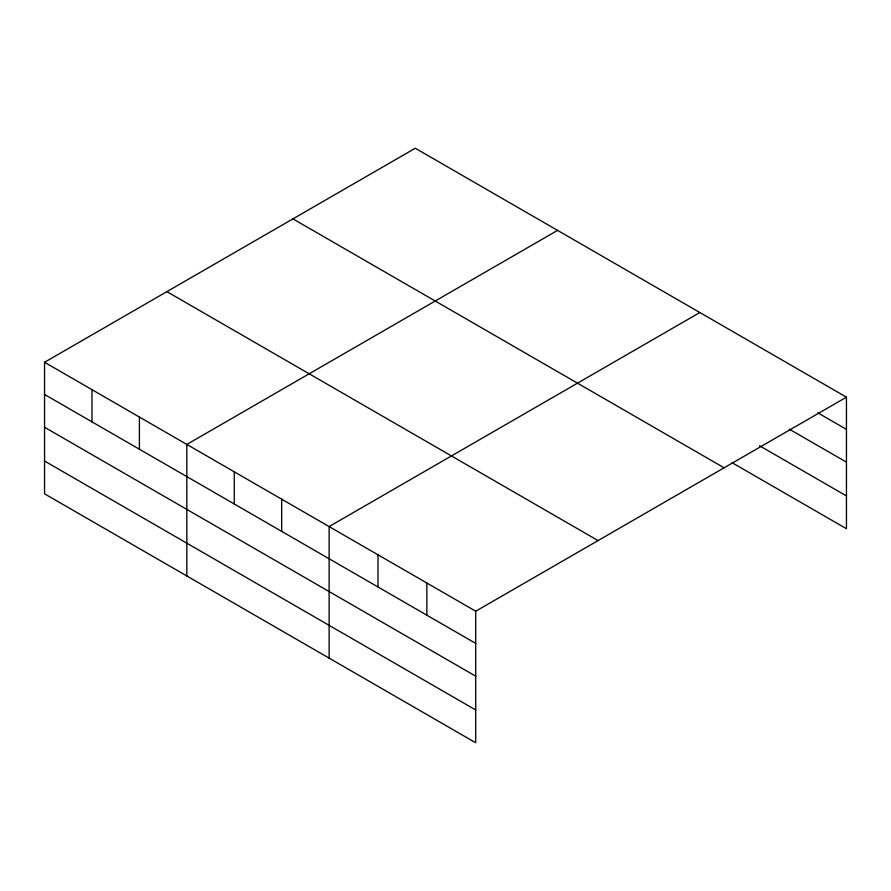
<?xml version="1.0" encoding="UTF-8"?>
<svg xmlns="http://www.w3.org/2000/svg" width="891" height="891" viewBox="0 0 891 891"><rect width="100%" height="100%" fill="white"/><g stroke="black" fill="none" stroke-linecap="round" stroke-linejoin="round"><path stroke-width="1.34" d="M475.716 676.191L475.716 611.215L44.55 362.281L44.55 493.826L475.716 742.76L475.716 676.191L44.55 427.257M732.034 462.663L846.45 528.719L846.45 397.174L415.284 148.24L44.55 362.281M557.566 230.39L186.832 444.431L186.832 575.976M699.847 312.529L329.124 526.57L329.124 658.126M475.716 611.215L846.45 397.174M817.849 412.845L846.45 429.362M789.237 429.128L846.45 462.151M759.444 445.7L846.45 495.931M292.939 218.874L724.105 467.808M166.895 291.647L598.061 540.581M44.55 394.468L475.716 643.402M44.55 461.037L475.716 709.971M426.856 583.004L426.856 615.191M377.984 554.781L377.984 586.98M281.69 499.194L281.69 531.381M234.266 471.807L234.266 504.005M139.408 417.044L139.408 449.231M91.973 389.657L91.973 421.855"/></g></svg>
